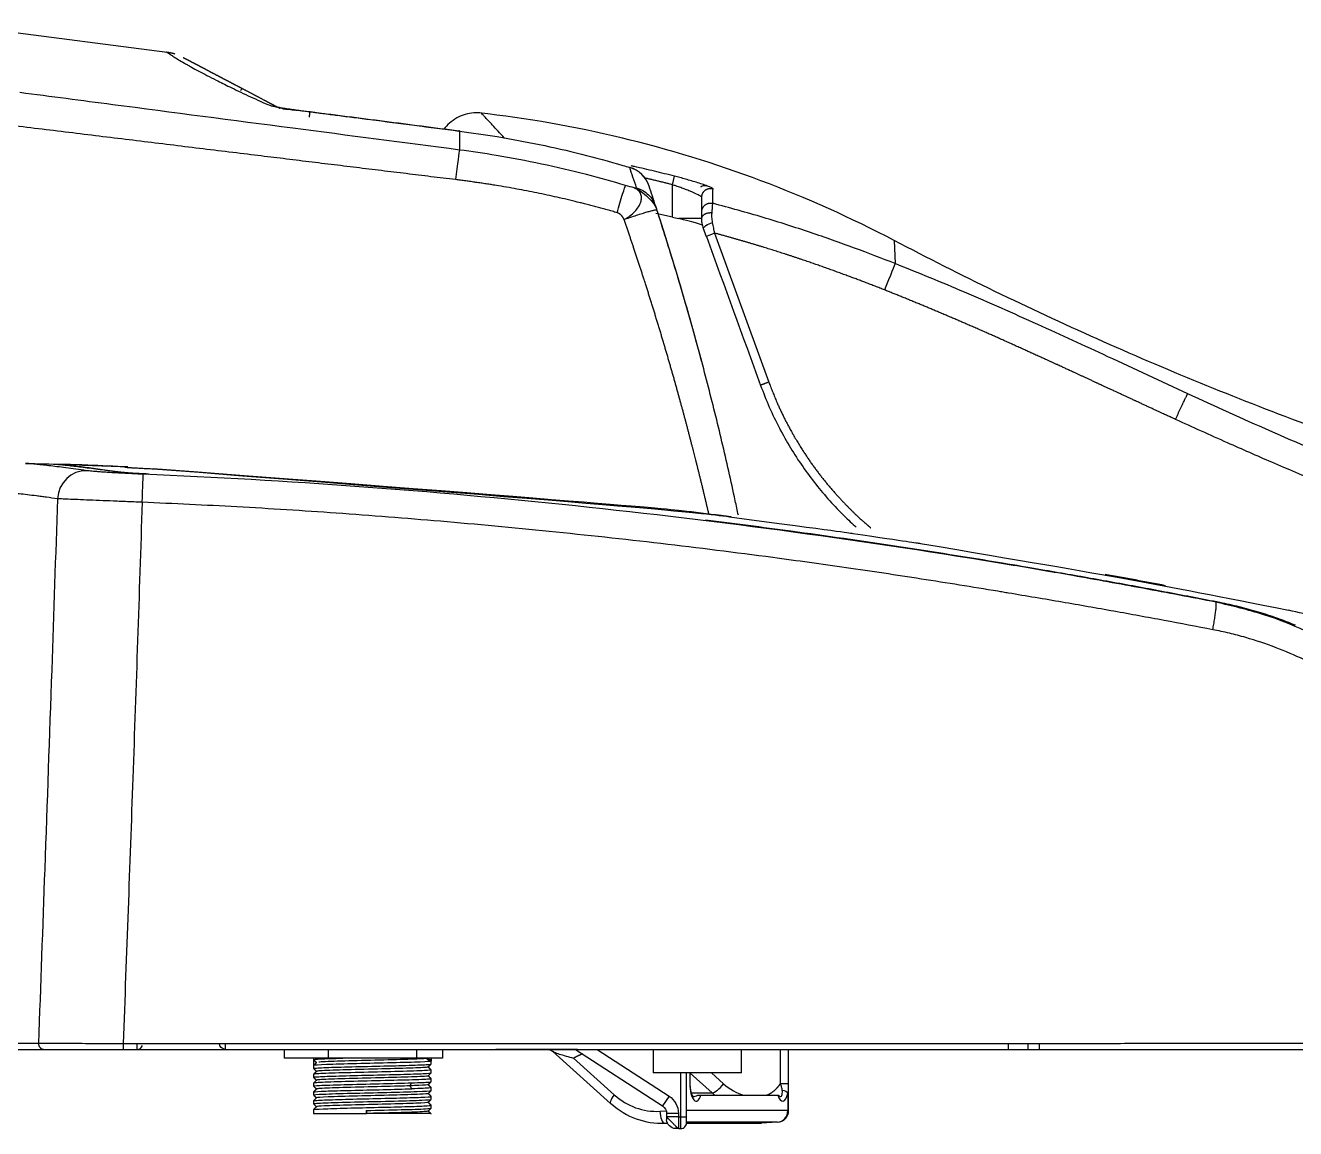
# Model space of a CAD drawing. Header units: millimetres. Extents: x 22 to 2359, y 6 to 1660.
# Drawn here: x 333.3 to 549.2, y 501 to 688.5 of the extents above; entities that cross this region are included whole.
import ezdxf

# ---------------------------------------------------------------- set-up
doc = ezdxf.new("R2010")
doc.units = ezdxf.units.MM
doc.layers.get('0').update_dxf_attribs({"linetype": 'CONTINUOUS'})

msp = doc.modelspace()

# ---------------------------------------------------------------- linework, layer by layer
for p, q in [((357.41, 683.87), (321.67, 688.46)), ((370.06, 677.79), (369.83, 677.35)), ((369.84, 677.9), (370.06, 677.79)), ((406.97, 670.52), (407.08, 670.51)), ((406.98, 670.52), (406.99, 670.54)), ((407.08, 670.53), (407.08, 670.51)), ((407.08, 670.51), (407.08, 667.29)), ((436.03, 664.33), (436.02, 664.32)), ((443.27, 661.39), (443.64, 662.84)), ((443.27, 655.89), (443.27, 661.39)), ((448.45, 660.01), (448.46, 660)), ((443.27, 655.89), (440.48, 656.52)), ((448.27, 655.63), (444.36, 655.63)), ((450.46, 653.16), (459.67, 627.84)), ((480.99, 651.91), (481.17, 647.98)), ((338.94, 613.86), (338.9, 613.86)), ((338.92, 613.86), (338.95, 613.86)), ((338.92, 613.86), (339, 613.86)), ((352.27, 514.45), (352.27, 515.45)), ((362.85, 514.45), (364.35, 514.45)), ((367.27, 515.4), (367.27, 514.45)), ((377.25, 514.45), (377.25, 512.95)), ((384.76, 514.45), (384.76, 512.95)), ((399.77, 514.45), (399.77, 512.95)), ((404.19, 514.45), (404.19, 512.95)), ((426.8, 514.45), (413.28, 514.45)), ((422.97, 514.06), (432.77, 505.23)), ((426.8, 514.45), (441.62, 504.83)), ((430.47, 514.45), (442.71, 506.51)), ((440, 514.45), (440, 510.45)), ((455, 510.45), (455, 514.45)), ((463.03, 508.6), (463.03, 514.45)), ((500.44, 514.45), (500.44, 515.44)), ((384.76, 512.95), (377.25, 512.95)), ((382.27, 512.95), (382.27, 512.71)), ((382.27, 512.71), (382.27, 511.7)), ((399.77, 512.95), (384.76, 512.95)), ((404.19, 512.95), (399.77, 512.95)), ((401.76, 512.95), (401.76, 512.95)), ((402.27, 512.95), (402.27, 512.45)), ((402.27, 511.96), (402.27, 512.44)), ((426.47, 512.95), (433.4, 506.72)), ((382.27, 511.7), (382.27, 511.21)), ((382.27, 510.2), (382.27, 509.7)), ((402.27, 510.46), (402.27, 510.95)), ((455, 510.45), (440, 510.45)), ((444.7, 502.99), (444.7, 510.45)), ((445.7, 502.99), (445.7, 510.45)), ((445.7, 509.21), (445.7, 510.45)), ((446.24, 510.45), (446.24, 508.65)), ((446.31, 508.65), (446.31, 510.45)), ((446.31, 510.43), (450.05, 507.06)), ((449.9, 510.45), (451.97, 508.59)), ((382.27, 508.7), (382.27, 508.21)), ((402.27, 508.95), (402.27, 509.45)), ((402.27, 507.45), (402.27, 507.95)), ((446.24, 508.65), (446.31, 508.65)), ((463.04, 504.06), (463.04, 507.75)), ((382.27, 507.2), (382.27, 506.7)), ((382.27, 505.7), (382.27, 505.2)), ((402.27, 505.95), (402.27, 506.45)), ((442.71, 506.51), (441.62, 504.83)), ((446.51, 507.06), (450.05, 507.06)), ((448.12, 506.65), (461.21, 506.65)), ((382.27, 504.2), (382.27, 503.55)), ((382.27, 503.55), (391.22, 503.55)), ((391.22, 504.05), (391.22, 503.55)), ((391.22, 503.55), (391.27, 503.55)), ((402.27, 504.46), (402.27, 504.95)), ((441.14, 503.92), (442.25, 503.98)), ((442.3, 503.57), (442.3, 502.99)), ((444.3, 503.57), (442.3, 503.57)), ((444.3, 503.57), (444.3, 502.99)), ((462.91, 504.06), (445.7, 504.06)), ((462.91, 504.06), (463.04, 504.06)), ((441.32, 501.91), (442.42, 501.91)), ((441.95, 501.92), (442.41, 501.95)), ((441.95, 501.92), (442.42, 501.92)), ((444.3, 502.99), (442.3, 502.99)), ((444.3, 502.99), (444.7, 502.99)), ((444.3, 502.99), (444.3, 500.99)), ((444.3, 500.99), (444.7, 500.99)), ((444.7, 500.99), (444.7, 502.99)), ((444.7, 502.99), (445.7, 502.99)), ((445.7, 501.99), (445.7, 502.99)), ((461.13, 502.06), (445.7, 502.06)), ((445.7, 501.92), (458.44, 501.92)), ((445.7, 501.91), (457.81, 501.91)), ((461.13, 502.06), (458.44, 501.92))]:
    msp.add_line(p, q)
for centre, radius, start, end in [((434.58, 659.55), 5, 18.7661, 73.1823), ((352.27, 515.45), 1, 270, 338.4089), ((461.04, 504.06), 2, 272.956, 0), ((444.7, 501.99), 1, 270, 0.001)]:
    msp.add_arc(centre, radius, start, end)
at = {"extrusion": (0, 0, -1)}
msp.add_arc((-367.27, 515.45), 1, 270, 0, dxfattribs=at)
at = {"extrusion": (6.12303e-17, 0, -1)}
for radius in [3.5, 1.5]:
    msp.add_arc((-440.8, 503.57), radius, 123, 180, dxfattribs=at)
for centre, major_axis, ratio, start_param, end_param in [((406.45, 662.06), (-0.64, -5.26), 0.013079, 3.24616, 4.677737), ((434.58, 659.55), (-4.74, -1.59), 0.994733, 3.141593, 4.098591), ((479.34, 643.34), (-1.84, -4.65), 0.012854, 3.178952, 4.679934), ((343.53, 607.8), (-0.7, -4.95), 0.95916, 3.251613, 4.801394), ((353.12, 607.19), (-0.21, -5), 0.000254, 1.617608, 3.106895), ((503.78, 515.45), (0, 1), 0.000129, 3.124084, 4.729903), ((505.69, 515.46), (0, 1), 0.004344, 3.123601, 4.730387), ((447.32, 508.65), (0, 3), 0.358368, 1.571293, 3.982386), ((451.26, 508.59), (1.34, 1.49), 0.274321, 3.38375, 4.954545), ((457.68, 515.86), (0, -9.5), 0.93358, 5.584163, 6.035462), ((434.11, 506.72), (1.34, 1.49), 0.274321, 1.812948, 3.38375), ((440.61, 515.91), (0, -12), 0.93358, 5.584163, 6.331356), ((456.96, 515.86), (0, -11.5), 0.93358, 5.584163, 5.641141), ((462.01, 508.65), (0, 3), 0.358368, 2.300524, 4.126694), ((441.32, 515.91), (0, -14), 0.93358, 5.584163, 6.331356), ((441.86, 503.92), (-0.1, 2), 0.357952, 1.552314, 3.123111), ((461.04, 504.06), (0, -2), 0.93358, 0.048171, 1.570796), ((457.81, 515.91), (0, 14), 0.93358, 3.141582, 3.189764)]:
    msp.add_ellipse(centre, major_axis=major_axis, ratio=ratio, start_param=start_param, end_param=end_param)
at = {"extrusion": (-3.08149e-33, -6.12303e-17, -1)}
msp.add_ellipse((443.27, 655.62), major_axis=(5, -1.14), ratio=0.051099, start_param=4.700752, end_param=4.920458, dxfattribs=at)
for points, degree in [([(358.71, 683.59), (357.98, 683.82), (357.21, 683.9)], 2), ([(406.97, 670.5), (381.67, 673.76)], 1), ([(406.4, 662.25), (371.14, 666.55), (331.58, 671.37)], 2), ([(407.08, 670.53), (406.97, 670.54)], 1), ([(433.88, 656.63), (427.13, 658.59), (413.37, 661.4), (406.4, 662.25)], 2), ([(436.77, 660.89), (436.34, 660.98), (435.85, 661.1), (435.31, 661.26)], 3), ([(443.27, 661.39), (440.93, 661.99), (438.6, 662.53)], 2), ([(440.47, 657.66), (440.06, 658.92), (439.67, 660.08), (439.32, 661.13)], 3), ([(448.27, 656.78), (448.27, 658.17), (448.27, 659.27)], 2), ([(435.06, 655.5), (434.96, 655.7), (434.72, 656.05), (434.43, 656.35), (434.08, 656.57), (433.88, 656.63)], 2), ([(448.27, 655.63), (448.27, 655.91), (448.27, 656.34), (448.27, 656.61), (448.27, 656.76), (448.27, 656.78)], 2), ([(448.25, 631.41), (446.01, 639.82), (443.54, 648.17), (440.86, 656.45)], 3), ([(448.41, 654.45), (448.37, 654.58), (446.57, 655.1), (444.36, 655.63)], 3), ([(449.06, 652.57), (448.93, 652.92), (448.69, 653.6), (448.57, 653.92)], 2), ([(450.46, 653.16), (449.72, 652.88), (449.05, 652.6), (449.06, 652.57)], 3), ([(449.06, 652.57), (452.13, 644.14), (455.2, 635.71), (458.27, 627.28)], 3), ([(333.28, 614.04), (335.42, 613.99), (337.55, 613.93), (339.69, 613.86)], 3), ([(343.9, 613.73), (346, 613.65), (348.1, 613.58), (350.2, 613.49)], 3), ([(350.69, 613.43), (348.43, 613.53), (346.18, 613.63), (343.92, 613.73)], 3), ([(349.44, 612.53), (350.07, 612.44), (352.08, 612.31), (354.23, 612.22)], 3), ([(501.21, 596.7), (451.08, 605.04), (402.26, 610.12), (353.33, 612.19)], 3), ([(355.01, 613.12), (440.9, 606.46), (446.96, 605.74), (453, 604.97)], 3), ([(453, 604.97), (471.94, 602.43), (472.94, 602.29), (473.95, 602.14)], 3), ([(473.95, 602.14), (483.7, 600.69), (484.56, 600.56), (485.43, 600.43)], 3), ([(485.43, 600.43), (520.45, 594.51), (523.78, 593.89), (548.02, 589.08)], 3), ([(527.13, 593.25), (523.7, 593.91), (520.27, 594.54), (516.83, 595.16)], 3), ([(557.76, 586.17), (554.6, 587.41), (551.34, 588.38), (548.02, 589.08)], 3), ([(427.15, 514.45), (426.86, 514.45), (426.56, 514.45), (426.26, 514.45)], 3), ([(461.66, 508.67), (461.66, 514.45)], 1), ([(505.69, 514.45), (522.18, 514.45), (538.67, 514.45), (555.05, 514.45)], 3), ([(382.27, 512.7), (382.52, 512.45), (382.77, 512.2)], 2), ([(382.77, 512.21), (382.52, 511.95), (382.27, 511.7)], 2), ([(402.01, 512.39), (401.76, 512.64), (401.51, 512.9)], 2), ([(401.76, 512.95), (401.93, 512.78), (402.1, 512.62), (402.26, 512.45)], 3), ([(401.76, 511.45), (402.01, 511.7), (402.27, 511.96)], 2), ([(382.26, 511.21), (382.52, 510.95), (382.77, 510.7)], 2), ([(382.77, 510.71), (382.52, 510.45), (382.26, 510.2)], 2), ([(382.26, 509.71), (382.51, 509.45), (382.76, 509.2)], 2), ([(402.27, 510.95), (402.02, 511.2), (401.76, 511.45)], 2), ([(401.76, 509.95), (402.01, 510.2), (402.27, 510.46)], 2), ([(402.27, 509.45), (402.02, 509.7), (401.77, 509.95)], 2), ([(382.77, 509.21), (382.51, 508.95), (382.26, 508.7)], 2), ([(382.26, 508.21), (382.51, 507.95), (382.76, 507.7)], 2), ([(382.77, 507.71), (382.52, 507.46), (382.26, 507.2)], 2), ([(398.96, 508.76), (398.84, 508.59), (398.73, 508.42), (398.62, 508.26)], 3), ([(398.62, 508.25), (398.73, 508.08), (398.84, 507.92), (398.96, 507.75)], 3), ([(401.76, 508.45), (402.02, 508.7), (402.27, 508.96)], 2), ([(402.27, 507.95), (402.02, 508.2), (401.77, 508.45)], 2), ([(461.96, 507.52), (462.41, 507.45), (462.77, 507.24), (462.91, 506.99)], 3), ([(382.26, 506.71), (382.51, 506.45), (382.76, 506.2)], 2), ([(382.77, 506.21), (382.52, 505.96), (382.26, 505.7)], 2), ([(401.76, 506.95), (402.02, 507.2), (402.27, 507.46)], 2), ([(401.76, 505.45), (402.02, 505.7), (402.27, 505.95)], 2), ([(402.27, 506.45), (402.02, 506.7), (401.77, 506.95)], 2), ([(402.27, 504.95), (402.02, 505.2), (401.77, 505.45)], 2), ([(447.6, 506.65), (447.82, 506.65), (448.01, 506.65), (448.12, 506.65)], 3), ([(461.41, 506.55), (461.43, 506.53), (461.35, 506.65)], 2), ([(461.41, 506.56), (461.46, 506.49), (461.53, 506.45), (461.64, 506.45)], 3), ([(462.91, 506.99), (462.91, 506.02), (462.91, 505.04), (462.91, 504.06)], 3), ([(382.26, 505.2), (382.51, 504.95), (382.76, 504.7)], 2), ([(382.77, 504.71), (382.52, 504.46), (382.26, 504.2)], 2), ([(391.22, 504.06), (391.24, 503.89), (391.26, 503.72), (391.27, 503.56)], 3), ([(401.76, 503.95), (402.01, 504.2), (402.27, 504.45)], 2), ([(402.27, 503.45), (402.02, 503.7), (401.77, 503.95)], 2), ([(445.7, 504.16), (445.7, 504.12), (445.7, 504.09), (445.7, 504.06)], 3), ([(442.3, 502.99), (442.3, 502.74), (442.3, 502.49), (442.3, 502.49)], 3), ([(443.8, 500.99), (443.02, 500.99), (442.3, 501.7), (442.3, 502.49)], 3), ([(444.3, 500.99), (444.21, 500.99), (444.03, 500.99), (443.89, 500.99), (443.8, 500.99), (443.8, 500.99)], 2)]:
    msp.add_open_spline(points, degree=degree)
for points, degree, knots in [([(357.41, 683.87), (357.41, 683.87), (357.44, 683.85), (357.6, 683.73), (357.93, 683.51), (358.48, 683.15), (359.27, 682.66), (360.12, 682.16), (360.89, 681.72), (361.66, 681.29), (363.1, 680.5), (365.22, 679.4), (368.1, 677.97), (370.97, 676.6), (373.36, 675.52), (374.5, 675)], 3, [0, 0, 0, 0, 0.062195, 0.134218, 0.213783, 0.297749, 0.382722, 0.464459, 0.502763, 0.539178, 0.606379, 0.735564, 0.816966, 0.912267, 1, 1, 1, 1]), ([(360.11, 683.02), (360.11, 683.02), (360.15, 683), (360.24, 682.95), (360.4, 682.87), (360.62, 682.75), (360.91, 682.6), (361.46, 682.31), (362.23, 681.91), (362.8, 681.61), (363.12, 681.44), (363.71, 681.13), (364.42, 680.75), (365.05, 680.42), (365.78, 680.04), (366.42, 679.7), (367.12, 679.33), (367.74, 679.01), (368.41, 678.65), (369, 678.35), (369.63, 678.01), (370.69, 677.46), (371.91, 676.82), (372.97, 676.26), (374.2, 675.61), (374.76, 675.32), (375.38, 674.99), (375.94, 674.7), (376.57, 674.37)], 2, [0, 0, 0, 0.026609, 0.058008, 0.089408, 0.120808, 0.152207, 0.183607, 0.246407, 0.277806, 0.309206, 0.309206, 0.372006, 0.372006, 0.434805, 0.434805, 0.497604, 0.497604, 0.560404, 0.560404, 0.623203, 0.623203, 0.748802, 0.748802, 0.874401, 0.874401, 0.937201, 0.937201, 1, 1, 1]), ([(407.08, 667.29), (397.63, 668.53), (377.98, 671.09), (353.06, 674.34), (337.61, 676.36), (332.34, 677.04)], 3, [0, 0, 0, 0, 0.37944, 0.788814, 1, 1, 1, 1]), ([(374.5, 675), (374.6, 674.96), (374.74, 674.91), (375.07, 674.82), (375.44, 674.73), (376.01, 674.62), (376.81, 674.48), (377.74, 674.33), (378.53, 674.22), (379.11, 674.13), (379.54, 674.07), (380.4, 673.95), (381.15, 673.85), (381.68, 673.79)], 3, [0, 0, 0, 0, 0.104134, 0.156581, 0.208722, 0.311243, 0.413498, 0.526775, 0.659897, 0.696559, 0.734687, 0.815719, 1, 1, 1, 1]), ([(381.72, 673.75), (380.56, 673.89), (379.04, 674.07), (377.35, 674.31), (376.8, 674.38), (376.67, 674.38), (376.65, 674.37), (376.65, 674.37)], 3, [0, 0, 0, 0, 0.572679, 0.824732, 0.930003, 0.976791, 1, 1, 1, 1]), ([(381.72, 673.75), (380.74, 673.86), (379.41, 674), (377.96, 674.16), (377.33, 674.22), (377.13, 674.23), (377.05, 674.23)], 3, [0, 0, 0, 0, 0.552009, 0.800382, 0.908071, 1, 1, 1, 1]), ([(381.68, 673.79), (382.03, 673.74), (382.77, 673.65), (384.31, 673.45), (387.38, 673.05), (395.08, 672.06), (401.96, 671.17), (406.97, 670.52)], 3, [0, 0, 0, 0, 0.04232, 0.086866, 0.182963, 0.40599, 1, 1, 1, 1]), ([(410.86, 673.55), (410.41, 673.6), (409.47, 673.63), (408.03, 673.37), (406.61, 672.79), (405.38, 671.92), (404.71, 671.2), (404.43, 670.84)], 3, [0, 0, 0, 0, 0.187056, 0.387247, 0.597263, 0.81256, 1, 1, 1, 1]), ([(480.99, 651.91), (473.61, 655.77), (458.53, 662.54), (434.76, 669.84), (418.55, 672.68), (410.37, 673.6)], 3, [0, 0, 0, 0, 0.334358, 0.668998, 1, 1, 1, 1]), ([(414.76, 669.3), (414.76, 669.3), (414.35, 669.74), (413.61, 670.53), (412.67, 671.54), (411.92, 672.35), (411.35, 672.96), (410.92, 673.43), (410.8, 673.55), (410.8, 673.55)], 3, [0, 0, 0, 0, 0.000042, 0.15426, 0.308487, 0.46272, 0.616956, 0.771193, 1, 1, 1, 1]), ([(407.08, 670.51), (409.22, 670.23), (413.77, 669.56), (420.69, 668.27), (427.81, 666.64), (432.9, 665.25), (435.63, 664.43), (436.02, 664.32)], 3, [0, 0, 0, 0, 0.218903, 0.465475, 0.712079, 0.958727, 1, 1, 1, 1]), ([(435.31, 661.26), (433.11, 661.92), (428.38, 663.24), (421.06, 664.96), (413.84, 666.33), (409.17, 667.02), (407.08, 667.29)], 3, [0, 0, 0, 0, 0.238273, 0.509802, 0.781201, 1, 1, 1, 1]), ([(437.19, 660.86), (436.98, 661.48), (436.57, 662.71), (436.2, 663.78), (436.02, 664.32)], 3, [0, 0, 0, 0, 0.502894, 1, 1, 1, 1]), ([(443.64, 662.84), (443.07, 662.99), (441.93, 663.27), (439.66, 663.82), (437.77, 664.26), (436.44, 664.55), (436.26, 664.59)], 3, [0, 0, 0, 0, 0.231521, 0.462987, 0.925718, 1, 1, 1, 1]), ([(433.88, 656.63), (434.19, 657.69), (434.54, 658.88), (435.08, 660.65), (435.26, 661.16), (435.31, 661.26)], 3, [0, 0, 0, 0, 0.5, 0.5, 1, 1, 1, 1]), ([(435.06, 655.5), (435.21, 655.57), (435.56, 655.73), (436.2, 656.16), (437.17, 657.05), (437.9, 658.17), (438.07, 659.21), (437.95, 659.8), (437.68, 660.22), (437.38, 660.51), (437.05, 660.74), (436.86, 660.85), (436.77, 660.89)], 3, [0, 0, 0, 0, 0.05262, 0.125826, 0.251171, 0.498907, 0.624516, 0.750191, 0.812194, 0.874041, 0.944951, 1, 1, 1, 1]), ([(436.77, 660.89), (436.89, 660.87), (437.05, 660.84), (437.18, 660.84), (437.18, 660.85), (437.19, 660.86)], 3, [0, 0, 0, 0, 0.515726, 0.76586, 1, 1, 1, 1]), ([(436.77, 660.89), (436.94, 660.81), (437.31, 660.65), (438.13, 660.13), (439.17, 659.27), (440, 658.31), (440.46, 657.6), (440.58, 657.28), (440.65, 657.12)], 3, [0, 0, 0, 0, 0.115193, 0.251159, 0.500176, 0.749314, 0.874354, 1, 1, 1, 1]), ([(437.19, 660.86), (437.37, 660.8), (437.75, 660.67), (438.46, 660.3), (439.13, 659.79), (439.93, 658.91), (440.25, 658.17), (440.47, 657.66)], 3, [0, 0, 0, 0, 0.123857, 0.250441, 0.500492, 0.65005, 1, 1, 1, 1]), ([(448.27, 659.27), (448.25, 659.29), (448.23, 659.34), (448.02, 659.48), (447.51, 659.75), (446.63, 660.14), (445.52, 660.59), (444.71, 660.89), (443.96, 661.16), (443.47, 661.32), (443.27, 661.39)], 3, [0, 0, 0, 0, 0.098393, 0.200613, 0.306953, 0.581268, 0.701552, 0.810454, 0.918752, 1, 1, 1, 1]), ([(450.18, 660.71), (450.17, 660.73), (450.15, 660.76), (449.99, 660.85), (449.74, 660.96), (449.31, 661.14), (448.62, 661.39), (447.63, 661.71), (446.59, 662.03), (445.71, 662.28), (445.04, 662.47), (444.42, 662.64), (443.95, 662.76), (443.64, 662.84)], 3, [0, 0, 0, 0, 0.078431, 0.156574, 0.233502, 0.308895, 0.452101, 0.583814, 0.703268, 0.811399, 0.860882, 0.908317, 1, 1, 1, 1]), ([(449.28, 661.15), (449.19, 661.19), (448.99, 661.23), (448.67, 661.23), (448.34, 661.14), (448.14, 661.03), (448.04, 660.96)], 3, [0, 0, 0, 0, 0.226865, 0.472427, 0.732332, 1, 1, 1, 1]), ([(450.14, 658.23), (450.15, 658.68), (450.16, 659.58), (450.17, 660.33), (450.18, 660.71)], 3, [0, 0, 0, 0, 0.500003, 1, 1, 1, 1]), ([(435.06, 655.51), (435.24, 655.57), (435.6, 655.69), (436.32, 655.93), (437.19, 656.22), (438.15, 656.52), (439, 656.77), (439.58, 656.93), (439.96, 657.03), (440.2, 657.08), (440.39, 657.12), (440.53, 657.14), (440.62, 657.14), (440.64, 657.13), (440.64, 657.12)], 3, [0, 0, 0, 0, 0.062537, 0.125074, 0.25, 0.374926, 0.499852, 0.624778, 0.687315, 0.749852, 0.812389, 0.874926, 0.937463, 1, 1, 1, 1]), ([(440.65, 657.12), (440.62, 657.19), (440.59, 657.29), (440.56, 657.39), (440.54, 657.45), (440.5, 657.58), (440.48, 657.63), (440.47, 657.66)], 3, [0, 0, 0, 0, 0.290731, 0.364298, 0.434648, 0.577862, 1, 1, 1, 1]), ([(454.49, 605.21), (454.32, 606.04), (453.43, 610.21), (451.74, 617.69), (449.28, 627.63), (446.61, 637.52), (443.76, 647.35), (441.68, 653.86), (440.65, 657.12)], 3, [0, 0, 0, 0, 0.047253, 0.237703, 0.428203, 0.618753, 0.809352, 1, 1, 1, 1]), ([(450.1, 654.97), (450.06, 655.28), (449.97, 655.88), (450, 656.38), (450.02, 656.63)], 3, [0, 0, 0, 0, 0.511156, 1, 1, 1, 1]), ([(450.02, 656.63), (450.03, 656.86), (450.07, 657.32), (450.11, 657.8), (450.13, 658.12), (450.14, 658.19), (450.14, 658.23)], 3, [0, 0, 0, 0, 0.268261, 0.524439, 0.768405, 1, 1, 1, 1]), ([(481.17, 647.98), (478.86, 648.88), (474.09, 650.73), (466.61, 653.35), (458.59, 655.93), (453.01, 657.45), (450.14, 658.23)], 3, [0, 0, 0, 0, 0.227188, 0.469588, 0.727191, 1, 1, 1, 1]), ([(449.49, 605.38), (448.17, 611.07), (446.71, 616.73), (445.53, 621.34), (444.25, 625.95), (443.57, 628.4), (442.87, 630.83), (442.15, 633.32), (441.4, 635.83), (439.88, 640.9), (438.28, 645.85), (437.51, 648.24), (436.68, 650.73), (435.91, 653.04), (435.06, 655.5)], 2, [0, 0, 0, 0.277114, 0.277114, 0.457835, 0.457835, 0.548196, 0.548196, 0.638557, 0.638557, 0.819278, 0.819278, 0.909639, 0.909639, 1, 1, 1]), ([(448.57, 653.92), (448.47, 654.23), (448.29, 654.82), (448.27, 655.37), (448.27, 655.63)], 3, [0, 0, 0, 0, 0.51979, 1, 1, 1, 1]), ([(448.57, 653.92), (448.53, 654.04), (448.65, 654.24), (449.28, 654.67), (449.74, 654.86), (450.1, 654.97)], 3, [0, 0, 0, 0, 0.5, 0.5, 1, 1, 1, 1]), ([(450.46, 653.16), (450.41, 653.44), (450.29, 654.05), (450.17, 654.65), (450.1, 654.97)], 3, [0, 0, 0, 0, 0.451958, 1, 1, 1, 1]), ([(479.34, 643.51), (475.99, 644.83), (472.74, 646.03), (469.22, 647.33), (465.74, 648.51), (462, 649.78), (458.32, 650.9), (454.38, 652.11), (450.46, 653.16)], 2, [0, 0, 0, 0.25, 0.25, 0.5, 0.5, 0.75, 0.75, 1, 1, 1]), ([(697.76, 586.31), (685.16, 587.63), (660.13, 591.05), (623, 598.52), (586.47, 608.29), (550.56, 620.4), (515.26, 634.84), (492.32, 645.96), (480.99, 651.91)], 3, [0, 0, 0, 0, 0.166532, 0.332786, 0.498285, 0.664187, 0.83162, 1, 1, 1, 1]), ([(530.9, 625.87), (526.37, 627.97), (517.88, 631.91), (505.26, 637.72), (493.25, 643.07), (485.11, 646.38), (481.17, 647.98)], 3, [0, 0, 0, 0, 0.275233, 0.515615, 0.765726, 1, 1, 1, 1]), ([(528.81, 621.51), (526.15, 622.73), (522.28, 624.53), (521.82, 624.74), (519.06, 626.02), (517.11, 626.92), (515.86, 627.5), (512.25, 629.17), (509.56, 630.41), (506.23, 631.94), (503.35, 633.24), (500.14, 634.69), (497.24, 635.98), (494.11, 637.36), (491.2, 638.61), (488.13, 639.92), (485.23, 641.12), (482.21, 642.37), (479.34, 643.51)], 2, [0, 0, 0, 0.125, 0.125, 0.1875, 0.1875, 0.25, 0.25, 0.375, 0.375, 0.5, 0.5, 0.625, 0.625, 0.75, 0.75, 0.875, 0.875, 1, 1, 1]), ([(458.27, 627.28), (458.74, 626.04), (459.7, 623.57), (461.41, 620.04), (463.31, 616.67), (465.38, 613.48), (467.61, 610.48), (469.98, 607.68), (472.29, 605.26), (473.84, 603.81), (474.52, 603.19)], 3, [0, 0, 0, 0, 0.135991, 0.269856, 0.401523, 0.530985, 0.658258, 0.783357, 0.90628, 1, 1, 1, 1]), ([(459.67, 627.84), (460.92, 624.43), (463.37, 619.63), (465.21, 616.53), (468.25, 612.04), (471.81, 607.97), (474.35, 605.41), (476.34, 603.63), (477.01, 603.07)], 2, [0, 0, 0, 0.235773, 0.353659, 0.471545, 0.707318, 0.825204, 0.94309, 1, 1, 1]), ([(680.53, 580.67), (675.59, 581.41), (665.11, 583.1), (648.46, 586.22), (629.99, 590.3), (610.69, 595.4), (591.88, 601.24), (574.8, 607.28), (559.33, 613.32), (544.9, 619.47), (535.54, 623.73), (530.9, 625.87)], 3, [0, 0, 0, 0, 0.098427, 0.207825, 0.329348, 0.463256, 0.590093, 0.704031, 0.806426, 0.903868, 1, 1, 1, 1]), ([(681.18, 576.11), (678.05, 576.59), (671.85, 577.54), (662.59, 579.12), (653.48, 580.8), (643.8, 582.74), (633.54, 584.99), (618.63, 588.62), (594.48, 595.37), (568.61, 604.45), (548.08, 612.93), (537.2, 617.71), (531.75, 620.17), (528.81, 621.51)], 3, [0, 0, 0, 0, 0.061288, 0.121464, 0.180539, 0.238528, 0.309419, 0.379865, 0.528069, 0.779807, 0.889196, 0.940022, 1, 1, 1, 1]), ([(343.7, 612.79), (343.08, 612.88), (341.83, 613.05), (340.16, 613.28), (338.62, 613.48), (336.78, 613.7), (335.25, 613.87), (334.01, 613.99), (333.53, 614.03), (333.28, 614.04)], 3, [0, 0, 0, 0, 0.124974, 0.249958, 0.374989, 0.50013, 0.750224, 0.8751, 1, 1, 1, 1]), ([(349.42, 612.53), (348.82, 612.62), (347.61, 612.79), (345.98, 613.01), (344.46, 613.22), (343.08, 613.39), (341.84, 613.55), (340.73, 613.68), (339.75, 613.78), (339.21, 613.83), (338.94, 613.86)], 3, [0, 0, 0, 0, 0.124999, 0.250054, 0.375083, 0.500108, 0.625115, 0.750059, 0.875001, 1, 1, 1, 1]), ([(338.96, 613.85), (339.23, 613.83), (339.77, 613.78), (340.75, 613.68), (341.85, 613.55), (343.1, 613.39), (344.48, 613.22), (345.89, 613.03), (347.52, 612.8), (348.72, 612.63), (349.44, 612.53)], 3, [0, 0, 0, 0, 0.125006, 0.25001, 0.375011, 0.500014, 0.625019, 0.750022, 0.850015, 1, 1, 1, 1]), ([(343.92, 613.73), (342.5, 613.77), (341.11, 613.82), (339.6, 613.86), (339.2, 613.86), (339.02, 613.86)], 3, [0, 0, 0, 0, 0.616485, 0.616485, 1, 1, 1, 1]), ([(342.4, 613.78), (342.48, 613.77), (342.63, 613.77), (342.88, 613.76), (343.13, 613.75), (343.4, 613.74), (343.65, 613.73), (343.83, 613.73), (343.9, 613.73)], 3, [0, 0, 0, 0, 0.158404, 0.306674, 0.503998, 0.652124, 0.850354, 1, 1, 1, 1]), ([(350.19, 613.39), (350.19, 613.39), (350.18, 613.39), (350.25, 613.38), (350.56, 613.35), (351.06, 613.32), (351.73, 613.28), (352.54, 613.24), (353.48, 613.19), (354.32, 613.15), (354.84, 613.13), (355.01, 613.12)], 3, [0, 0, 0, 0, 0.000638, 0.134382, 0.267365, 0.400976, 0.534316, 0.667546, 0.801209, 0.934165, 1, 1, 1, 1]), ([(353.33, 612.19), (353.17, 612.19), (352.69, 612.21), (351.85, 612.25), (350.78, 612.3), (349.65, 612.36), (348.53, 612.42), (347.44, 612.48), (346.45, 612.55), (345.59, 612.61), (344.88, 612.67), (344.32, 612.72), (343.95, 612.76), (343.77, 612.78), (343.7, 612.79)], 3, [0, 0, 0, 0, 0.036011, 0.111678, 0.196842, 0.288974, 0.385969, 0.485639, 0.585735, 0.683995, 0.778212, 0.866261, 0.946076, 1, 1, 1, 1]), ([(354.2, 612.22), (353.94, 612.23), (353.54, 612.25), (353.02, 612.27), (352.64, 612.29), (352.26, 612.31), (351.9, 612.33), (351.56, 612.35), (351.23, 612.37), (350.91, 612.39), (350.62, 612.42), (350.36, 612.44), (350.12, 612.46), (349.9, 612.48), (349.71, 612.49), (349.54, 612.51), (349.46, 612.52), (349.42, 612.53)], 3, [0, 0, 0, 0, 0.124851, 0.187057, 0.24961, 0.312425, 0.374749, 0.436931, 0.499365, 0.562224, 0.624639, 0.686819, 0.749155, 0.81199, 0.87467, 0.937207, 1, 1, 1, 1]), ([(453.26, 604.95), (451.01, 605.23), (444.74, 606), (438.47, 606.73), (355.01, 613.12)], 3, [0, 0, 0, 0, 0.359724, 1, 1, 1, 1]), ([(338.74, 608.02), (338.11, 608.11), (337.16, 608.23), (336, 608.39), (334.33, 608.61), (332.61, 608.81), (330.95, 608.99), (329.86, 609.09), (328.92, 609.18), (328.43, 609.22), (328.18, 609.24)], 3, [0, 0, 0, 0, 0.124842, 0.187296, 0.249772, 0.499836, 0.624927, 0.75, 0.875024, 1, 1, 1, 1]), ([(338.74, 608.02), (338.41, 598.33), (337.7, 577.36), (336.62, 546.51), (335.86, 525.36), (335.5, 515.49)], 3, [0, 0, 0, 0, 0.314337, 0.680188, 1, 1, 1, 1]), ([(353.13, 607.43), (352.65, 607.45), (351.7, 607.48), (350.28, 607.54), (348.51, 607.61), (346.41, 607.69), (343.4, 607.82), (340.97, 607.92), (339.59, 607.98), (339.04, 608.01), (338.84, 608.02), (338.74, 608.02)], 3, [0, 0, 0, 0, 0.073625, 0.148353, 0.223845, 0.357421, 0.49801, 0.772369, 0.895097, 0.948071, 1, 1, 1, 1]), ([(353.13, 607.43), (352.87, 599.6), (352.36, 583.98), (351.56, 560.89), (350.74, 538.07), (350.18, 523.03), (349.9, 515.46)], 3, [0, 0, 0, 0, 0.255572, 0.509648, 0.75306, 1, 1, 1, 1]), ([(498.61, 592.29), (494.28, 593), (485.69, 594.4), (472.93, 596.3), (458.16, 598.35), (441.34, 600.45), (422.5, 602.49), (404.11, 604.21), (386.42, 605.59), (369.51, 606.67), (358.5, 607.18), (353.13, 607.43)], 3, [0, 0, 0, 0, 0.09005, 0.178216, 0.264506, 0.395611, 0.5258, 0.652765, 0.774194, 0.889672, 1, 1, 1, 1]), ([(499.4, 597.08), (493.42, 598.04), (481.45, 599.98), (464.61, 602.37), (453.76, 603.78), (448.92, 604.37)], 3, [0, 0, 0, 0, 0.356092, 0.713439, 1, 1, 1, 1]), ([(536.36, 590.38), (533.44, 590.95), (527.59, 592.08), (518.79, 593.71), (509.98, 595.28), (504.1, 596.28), (499.4, 597.08)], 3, [0, 0, 0, 0, 0.250142, 0.500129, 0.750051, 1, 1, 1, 1]), ([(535.69, 590.44), (531.56, 591.25), (523.45, 592.79), (511.95, 594.87), (504.59, 596.14), (501.21, 596.7)], 3, [0, 0, 0, 0, 0.360744, 0.707391, 1, 1, 1, 1]), ([(500.42, 591.99), (500.27, 592.01), (499.97, 592.06), (499.52, 592.14), (499.07, 592.22), (498.76, 592.26), (498.61, 592.29)], 3, [0, 0, 0, 0, 0.24936, 0.499605, 0.750047, 1, 1, 1, 1]), ([(535.15, 585.77), (532.4, 586.29), (526.81, 587.36), (518.26, 588.92), (509.44, 590.48), (503.46, 591.48), (500.42, 591.99)], 3, [0, 0, 0, 0, 0.238519, 0.484682, 0.738502, 1, 1, 1, 1]), ([(586.56, 536.41), (586.45, 537.51), (586.23, 539.71), (585.65, 542.99), (584.89, 546.25), (583.93, 549.47), (582.78, 552.63), (580.72, 557.4), (577.19, 563.67), (571.59, 570.78), (564.77, 577.21), (557.77, 582.07), (550.65, 585.78), (543.61, 588.59), (538.42, 589.8), (535.69, 590.44)], 3, [0, 0, 0, 0, 0.041577, 0.083349, 0.125291, 0.167397, 0.209672, 0.252113, 0.362822, 0.479423, 0.591867, 0.715085, 0.799396, 0.894374, 1, 1, 1, 1]), ([(536.35, 590.38), (537.07, 590.24), (537.79, 590.09), (539.93, 589.59), (541.34, 589.22), (543.88, 588.47), (545, 588.1), (547.11, 587.35), (548.1, 586.98), (549.09, 586.57)], 3, [0, 0, 0, 0, 0.164783, 0.164783, 0.494601, 0.494601, 0.760398, 0.760398, 1, 1, 1, 1]), ([(549.22, 586.52), (548.18, 586.93), (546.1, 587.75), (543.44, 588.61), (541.28, 589.23), (539.11, 589.8), (537.46, 590.15), (536.36, 590.38)], 3, [0, 0, 0, 0, 0.249532, 0.49934, 0.624369, 0.749493, 1, 1, 1, 1]), ([(582.65, 536.2), (582.57, 537), (582.41, 538.61), (581.92, 541.75), (581.06, 545.54), (579.66, 549.86), (577.94, 553.91), (575.95, 557.7), (573.71, 561.25), (571.23, 564.58), (568.52, 567.71), (565.55, 570.66), (562.31, 573.45), (558.76, 576.07), (554.86, 578.53), (550.56, 580.79), (545.83, 582.82), (541.58, 584.23), (537.97, 585.19), (536.09, 585.58), (535.15, 585.77)], 3, [0, 0, 0, 0, 0.032808, 0.065551, 0.129003, 0.190348, 0.249738, 0.307492, 0.364133, 0.420184, 0.47618, 0.532714, 0.59044, 0.650128, 0.712525, 0.778309, 0.847981, 0.921887, 0.960762, 1, 1, 1, 1]), ([(324.2, 515.49), (324.31, 515.49), (324.52, 515.49), (325.02, 515.5), (325.78, 515.49), (326.89, 515.49), (328.64, 515.49), (330.8, 515.49), (333.34, 515.49), (334.78, 515.49), (335.5, 515.49)], 3, [0, 0, 0, 0, 0.062502, 0.125003, 0.250006, 0.37501, 0.500014, 0.749999, 0.875, 1, 1, 1, 1]), ([(325.2, 514.45), (325.42, 514.45), (325.85, 514.45), (326.77, 514.45), (327.87, 514.45), (329.62, 514.45), (331.77, 514.45), (334.31, 514.45), (335.74, 514.45), (336.45, 514.45)], 3, [0, 0, 0, 0, 0.125046, 0.249976, 0.374934, 0.499975, 0.74997, 0.874923, 1, 1, 1, 1]), ([(335.5, 515.49), (335.66, 515.49), (335.99, 515.49), (336.69, 515.49), (337.66, 515.48), (339.03, 515.48), (341.44, 515.48), (344.36, 515.47), (347.16, 515.46), (348.76, 515.46), (349.56, 515.46), (349.9, 515.46)], 3, [0, 0, 0, 0, 0.081418, 0.164815, 0.249767, 0.370942, 0.500213, 0.749948, 0.875146, 0.947143, 1, 1, 1, 1]), ([(336.45, 514.45), (336.57, 514.45), (336.79, 514.45), (337.24, 514.45), (337.76, 514.45), (338.37, 514.45), (339.05, 514.45), (339.8, 514.45), (340.61, 514.45), (341.49, 514.45), (342.42, 514.45), (343.4, 514.45), (344.43, 514.45), (345.48, 514.45), (346.57, 514.45), (347.67, 514.45), (348.78, 514.45), (349.52, 514.45), (349.9, 514.45)], 3, [0, 0, 0, 0, 0.062214, 0.12404, 0.186113, 0.248711, 0.311566, 0.374396, 0.43713, 0.499816, 0.562498, 0.625227, 0.688063, 0.750942, 0.813587, 0.875733, 0.93766, 1, 1, 1, 1]), ([(349.9, 515.46), (376.03, 515.46), (427.33, 515.46), (478.62, 515.47), (503.78, 515.47)], 3, [0, 0, 0, 0, 0.509534, 1, 1, 1, 1]), ([(349.9, 514.45), (367.32, 514.45), (402.08, 514.45), (453.37, 514.45), (487.24, 514.45), (503.78, 514.45)], 3, [0, 0, 0, 0, 0.339747, 0.677578, 1, 1, 1, 1]), ([(422.32, 514.42), (422.38, 514.4), (422.55, 514.34), (422.88, 514.18), (423.1, 514.03), (423.22, 513.94)], 3, [0, 0, 0, 0, 0.322994, 0.665228, 1, 1, 1, 1]), ([(423.01, 514.1), (422.89, 514.1), (422.98, 514.04), (423.39, 513.88), (423.7, 513.77), (424.74, 513.44), (425.59, 513.2), (426.47, 512.95)], 3, [0, 0, 0, 0, 0.25, 0.25, 0.5, 0.5, 1, 1, 1, 1]), ([(503.78, 515.47), (504.1, 515.47), (504.74, 515.47), (505.37, 515.47), (505.69, 515.47)], 3, [0, 0, 0, 0, 0.49954, 1, 1, 1, 1]), ([(503.78, 514.45), (503.98, 514.45), (504.4, 514.45), (505.04, 514.45), (505.48, 514.45), (505.69, 514.45)], 3, [0, 0, 0, 0, 0.31374, 0.669432, 1, 1, 1, 1]), ([(505.69, 515.47), (509.22, 515.47), (516.17, 515.47), (526.41, 515.48), (536.31, 515.48), (545.86, 515.48), (552.1, 515.48), (555.17, 515.48)], 3, [0, 0, 0, 0, 0.213493, 0.420241, 0.620242, 0.813496, 1, 1, 1, 1]), ([(382.27, 512.7), (382.23, 512.74), (382.65, 512.78), (384.35, 512.87), (385.66, 512.91), (387.27, 512.95)], 3, [0, 0, 0, 0, 0.487313, 0.487313, 1, 1, 1, 1]), ([(382.27, 511.2), (382.25, 511.22), (382.31, 511.23), (382.78, 511.29), (383.62, 511.34), (386.08, 511.42), (387.7, 511.47), (391.2, 511.55), (393.1, 511.6), (396.65, 511.69), (398.27, 511.73), (400.78, 511.82), (401.67, 511.86), (402.18, 511.92), (402.25, 511.94), (402.26, 511.95)], 3, [0, 0, 0, 0, 0.066082, 0.066082, 0.241121, 0.241121, 0.41616, 0.41616, 0.5912, 0.5912, 0.766239, 0.766239, 0.941279, 0.941279, 1, 1, 1, 1]), ([(402.27, 512.45), (402.27, 512.4), (401.6, 512.35), (399.24, 512.25), (397.52, 512.2), (393.67, 512.11), (391.52, 512.06), (387.57, 511.96), (385.79, 511.91), (383.2, 511.81), (382.42, 511.77), (382.28, 511.71), (382.27, 511.71), (382.27, 511.7)], 3, [0, 0, 0, 0, 0.197141, 0.197141, 0.394282, 0.394282, 0.591423, 0.591423, 0.788565, 0.788565, 0.985706, 0.985706, 1, 1, 1, 1]), ([(401.52, 512.9), (401.5, 512.9), (401.02, 512.84), (398.7, 512.74), (392.72, 512.59), (386.57, 512.44), (383.89, 512.33), (383.22, 512.28), (383.18, 512.27)], 3, [0, 0, 0, 0, 0.006519, 0.251222, 0.495925, 0.740627, 0.98533, 1, 1, 1, 1]), ([(428, 513.69), (427.82, 513.61), (427.61, 513.51), (427.37, 513.4), (427.05, 513.24), (426.85, 513.14), (426.47, 512.95)], 2, [0, 0, 0, 0.248824, 0.248824, 0.624412, 0.624412, 1, 1, 1]), ([(382.27, 509.7), (382.24, 509.74), (382.54, 509.77), (383.89, 509.85), (385.12, 509.89), (388.13, 509.99), (389.93, 510.02), (393.6, 510.12), (395.44, 510.15), (398.66, 510.24), (400.02, 510.29), (401.76, 510.37), (402.23, 510.41), (402.26, 510.45)], 3, [0, 0, 0, 0, 0.140384, 0.140384, 0.315424, 0.315424, 0.490464, 0.490464, 0.665504, 0.665504, 0.840545, 0.840545, 1, 1, 1, 1]), ([(402.26, 510.95), (402.29, 510.91), (401.9, 510.88), (400.15, 510.78), (398.64, 510.74), (394.97, 510.64), (392.86, 510.6), (388.81, 510.49), (386.87, 510.45), (383.91, 510.35), (382.86, 510.3), (382.34, 510.24), (382.28, 510.22), (382.27, 510.21)], 3, [0, 0, 0, 0, 0.160486, 0.160486, 0.356199, 0.356199, 0.551913, 0.551913, 0.747627, 0.747627, 0.94334, 0.94334, 1, 1, 1, 1]), ([(401.76, 509.95), (401.72, 509.91), (400.85, 509.82), (396.73, 509.69), (390.39, 509.53), (384.79, 509.38), (382.86, 509.27), (382.76, 509.21), (382.77, 509.2)], 3, [0, 0, 0, 0, 0.14398, 0.347998, 0.552017, 0.756035, 0.960053, 1, 1, 1, 1]), ([(401.76, 511.45), (401.73, 511.42), (401.15, 511.34), (397.75, 511.21), (391.55, 511.06), (385.64, 510.91), (383.1, 510.79), (382.78, 510.72), (382.77, 510.71)], 3, [0, 0, 0, 0, 0.10932, 0.31581, 0.522299, 0.728789, 0.935279, 1, 1, 1, 1]), ([(382.27, 508.2), (382.24, 508.24), (382.59, 508.28), (384.21, 508.37), (385.69, 508.41), (389.29, 508.51), (391.4, 508.56), (395.46, 508.66), (397.42, 508.71), (398.96, 508.76)], 3, [0, 0, 0, 0, 0.205293, 0.205293, 0.470195, 0.470195, 0.735098, 0.735098, 1, 1, 1, 1]), ([(402.26, 509.46), (402.28, 509.43), (402.07, 509.39), (400.94, 509.32), (399.61, 509.26), (396.25, 509.18), (394.18, 509.12), (390.09, 509.03), (388.05, 508.97), (384.73, 508.88), (383.47, 508.82), (382.47, 508.75), (382.29, 508.73), (382.27, 508.7)], 3, [0, 0, 0, 0, 0.118024, 0.118024, 0.313909, 0.313909, 0.509795, 0.509795, 0.70568, 0.70568, 0.901565, 0.901565, 1, 1, 1, 1]), ([(382.27, 507.21), (382.28, 507.22), (382.29, 507.22), (382.51, 507.27), (383.21, 507.31), (385.45, 507.41), (386.98, 507.44), (390.38, 507.53), (392.28, 507.57), (395.89, 507.66), (397.58, 507.71), (398.96, 507.75)], 3, [0, 0, 0, 0, 0.033584, 0.033584, 0.275188, 0.275188, 0.516792, 0.516792, 0.758396, 0.758396, 1, 1, 1, 1]), ([(398.62, 508.25), (398.04, 508.23), (395.73, 508.16), (390.72, 508.04), (385.02, 507.89), (382.9, 507.77), (382.76, 507.71), (382.77, 507.7)], 3, [0, 0, 0, 0, 0.105918, 0.381156, 0.656395, 0.931633, 1, 1, 1, 1]), ([(401.76, 508.45), (401.72, 508.4), (400.91, 508.34), (399.2, 508.27), (398.62, 508.25)], 3, [0, 0, 0, 0, 0.698296, 1, 1, 1, 1]), ([(398.96, 508.76), (400.33, 508.8), (401.34, 508.85), (402.11, 508.91), (402.24, 508.93), (402.26, 508.95)], 3, [0, 0, 0, 0, 0.67523, 0.67523, 1, 1, 1, 1]), ([(402.26, 507.95), (402.28, 507.93), (402.2, 507.92), (401.57, 507.84), (400.49, 507.8), (398.96, 507.75)], 3, [0, 0, 0, 0, 0.282134, 0.282134, 1, 1, 1, 1]), ([(446.73, 506.53), (446.74, 506.53), (446.68, 506.58), (446.57, 506.82), (446.44, 507.27), (446.33, 507.92), (446.31, 508.42), (446.31, 508.69)], 3, [0, 0, 0, 0, 0.149282, 0.311207, 0.511129, 0.751073, 1, 1, 1, 1]), ([(459.19, 506.62), (459.31, 506.67), (459.7, 506.83), (460.43, 507.27), (461.11, 507.92), (461.29, 508.15), (461.49, 508.39), (461.66, 508.67)], 2, [0, 0, 0, 0.080756, 0.264605, 0.632302, 0.816151, 0.816151, 1, 1, 1]), ([(461.64, 506.45), (461.7, 506.45), (461.76, 506.47), (461.86, 506.57), (461.9, 506.66), (461.96, 506.88), (461.98, 507.02), (461.98, 507.28), (461.97, 507.4), (461.96, 507.52)], 3, [0, 0, 0, 0, 0.236393, 0.236393, 0.508821, 0.508821, 0.79878, 0.79878, 1, 1, 1, 1]), ([(461.67, 508.57), (461.67, 508.58), (461.66, 508.58), (461.65, 508.59), (461.65, 508.61), (461.65, 508.64), (461.66, 508.66), (461.66, 508.67)], 3, [0, 0, 0, 0, 0.106279, 0.211473, 0.424324, 0.71368, 1, 1, 1, 1]), ([(461.66, 508.65), (461.98, 508.65), (462.38, 508.65), (462.92, 508.65), (463.07, 508.65), (463.01, 508.65)], 3, [0, 0, 0, 0, 0.5, 0.5, 1, 1, 1, 1]), ([(461.96, 507.52), (461.95, 507.6), (461.92, 507.77), (461.85, 508.02), (461.78, 508.3), (461.71, 508.48), (461.67, 508.57)], 3, [0, 0, 0, 0, 0.241829, 0.489525, 0.742805, 1, 1, 1, 1]), ([(462.91, 506.99), (462.95, 507.12), (463.03, 507.35), (463.04, 507.77), (463.02, 508.2), (463.02, 508.51), (463.01, 508.65)], 3, [0, 0, 0, 0, 0.282214, 0.547259, 0.786383, 1, 1, 1, 1]), ([(382.27, 506.7), (382.22, 506.74), (382.83, 506.8), (385.1, 506.89), (386.78, 506.95), (390.61, 507.04), (392.73, 507.1), (396.73, 507.18), (398.53, 507.24), (401.2, 507.33), (402.03, 507.39), (402.24, 507.44), (402.26, 507.44), (402.26, 507.45)], 3, [0, 0, 0, 0, 0.194661, 0.194661, 0.390298, 0.390298, 0.585935, 0.585935, 0.781573, 0.781573, 0.97721, 0.97721, 1, 1, 1, 1]), ([(382.27, 505.2), (382.26, 505.21), (382.27, 505.22), (382.54, 505.29), (383.41, 505.33), (386.11, 505.43), (387.96, 505.47), (391.93, 505.58), (394.09, 505.62), (397.88, 505.72), (399.55, 505.76), (401.65, 505.86), (402.21, 505.9), (402.26, 505.95)], 3, [0, 0, 0, 0, 0.04276, 0.04276, 0.238454, 0.238454, 0.434149, 0.434149, 0.629843, 0.629843, 0.825538, 0.825538, 1, 1, 1, 1]), ([(382.27, 505.71), (382.3, 505.73), (382.49, 505.76), (383.46, 505.82), (384.57, 505.87), (387.41, 505.95), (389.15, 506.01), (392.8, 506.08), (394.68, 506.14), (398.01, 506.22), (399.48, 506.26), (401.55, 506.36), (402.16, 506.39), (402.27, 506.45), (402.27, 506.45), (402.26, 506.46)], 3, [0, 0, 0, 0, 0.100181, 0.100181, 0.275022, 0.275022, 0.449863, 0.449863, 0.624704, 0.624704, 0.799545, 0.799545, 0.974386, 0.974386, 1, 1, 1, 1]), ([(401.76, 506.95), (401.72, 506.9), (400.62, 506.81), (395.96, 506.67), (389.57, 506.51), (384.25, 506.36), (382.82, 506.26), (382.77, 506.21)], 3, [0, 0, 0, 0, 0.173068, 0.379928, 0.586788, 0.793648, 1, 1, 1, 1]), ([(401.76, 505.45), (401.76, 505.45), (401.7, 505.39), (400.21, 505.29), (394.85, 505.14), (388.46, 504.99), (383.87, 504.84), (382.81, 504.75), (382.77, 504.71)], 3, [0, 0, 0, 0, 0.002477, 0.209295, 0.416113, 0.622931, 0.829749, 1, 1, 1, 1]), ([(446.7, 506.56), (446.76, 506.51), (446.82, 506.48), (446.9, 506.45), (446.92, 506.45), (446.95, 506.45)], 3, [0, 0, 0, 0, 0.672008, 0.672008, 1, 1, 1, 1]), ([(446.95, 506.45), (447.06, 506.45), (447.22, 506.49), (447.46, 506.59), (447.53, 506.62), (447.6, 506.65)], 3, [0, 0, 0, 0, 0.713695, 0.713695, 1, 1, 1, 1]), ([(461.21, 506.65), (461.29, 506.65), (461.33, 506.65), (461.35, 506.65), (461.35, 506.65), (461.35, 506.65)], 3, [0, 0, 0, 0, 0.753839, 0.753839, 1, 1, 1, 1]), ([(382.27, 504.21), (382.27, 504.21), (382.27, 504.21), (382.32, 504.25), (382.88, 504.3), (384.89, 504.38), (386.32, 504.42), (389.61, 504.52), (391.49, 504.55), (395.14, 504.65), (396.89, 504.68), (399.8, 504.78), (400.95, 504.82), (402.06, 504.89), (402.29, 504.92), (402.26, 504.96)], 3, [0, 0, 0, 0, 0.001402, 0.001402, 0.176396, 0.176396, 0.35139, 0.35139, 0.526383, 0.526383, 0.701377, 0.701377, 0.876371, 0.876371, 1, 1, 1, 1]), ([(391.22, 504.06), (393.28, 504.1), (395.38, 504.16), (398.94, 504.25), (400.42, 504.3), (401.89, 504.38), (402.22, 504.42), (402.26, 504.45)], 3, [0, 0, 0, 0, 0.374043, 0.374043, 0.748087, 0.748087, 1, 1, 1, 1]), ([(401.76, 503.95), (401.75, 503.94), (401.54, 503.88), (399.43, 503.76), (394.87, 503.64), (392.05, 503.57), (391.27, 503.55)], 3, [0, 0, 0, 0, 0.07439, 0.462515, 0.85064, 1, 1, 1, 1]), ([(402.17, 503.55), (402.17, 503.55), (402.14, 503.55), (401.89, 503.55), (401.24, 503.55), (398.21, 503.55), (394.68, 503.55), (391.27, 503.55)], 3, [0, 0, 0, 0, 0.072475, 0.072475, 0.38165, 0.38165, 1, 1, 1, 1]), ([(444.3, 500.99), (444.3, 500.99), (444.29, 500.99), (444.18, 501.08), (443.91, 501.33), (443.52, 501.74), (443.1, 502.16), (442.74, 502.5), (442.48, 502.78), (442.33, 502.95), (442.31, 502.97), (442.3, 502.99)], 3, [0, 0, 0, 0, 0.043555, 0.143366, 0.284798, 0.43165, 0.56654, 0.678897, 0.795387, 0.912993, 1, 1, 1, 1])]:
    msp.add_open_spline(points, degree=degree, knots=knots)
for points, weights in [([(381.56, 672.85), (381.65, 673.56), (381.69, 673.89), (381.68, 673.79)], [1.03294515135, 0.989012687669, 0.989018283595, 1.03296193913]), ([(448.27, 659.27), (448.27, 660.35), (449.13, 661.01), (450.18, 660.71)], [1.24819510608, 0.917268365192, 0.917268297973, 1.24819490442]), ([(448.27, 656.78), (448.27, 657.84), (449.11, 658.49), (450.14, 658.23)], [1.24812689064, 0.922194961353, 0.917363726516, 1.23363318613]), ([(448.27, 655.63), (448.27, 656.3), (449.02, 656.74), (450.02, 656.63)], [1.24080232396, 0.936942061745, 0.920654996816, 1.19194112917]), ([(459.67, 627.84), (458.84, 627.54), (458.26, 627.31), (458.27, 627.28)], [1.17990892409, 0.943674561981, 0.940085720889, 1.16914240082]), ([(528.81, 621.51), (529.98, 624.05), (530.83, 625.83), (530.9, 625.87)], [1.15928049041, 0.947678729453, 0.946909311136, 1.15697223546]), ([(535.15, 585.77), (535.65, 588.43), (535.87, 590.31), (535.69, 590.44)], [1.14535581736, 0.948886892762, 0.951584601295, 1.15344894296]), ([(335.5, 515.49), (335.48, 514.89), (335.88, 514.45), (336.45, 514.45)], [1.18047753991, 0.939891773322, 0.939840830818, 1.1803247124]), ([(349.9, 515.46), (349.9, 514.87), (349.9, 514.45), (349.9, 514.45)], [1.16859624728, 0.941406657237, 0.943826758941, 1.1758565524])]:
    msp.add_rational_spline(points, weights, degree=3)

doc.saveas('drawing.dxf')
